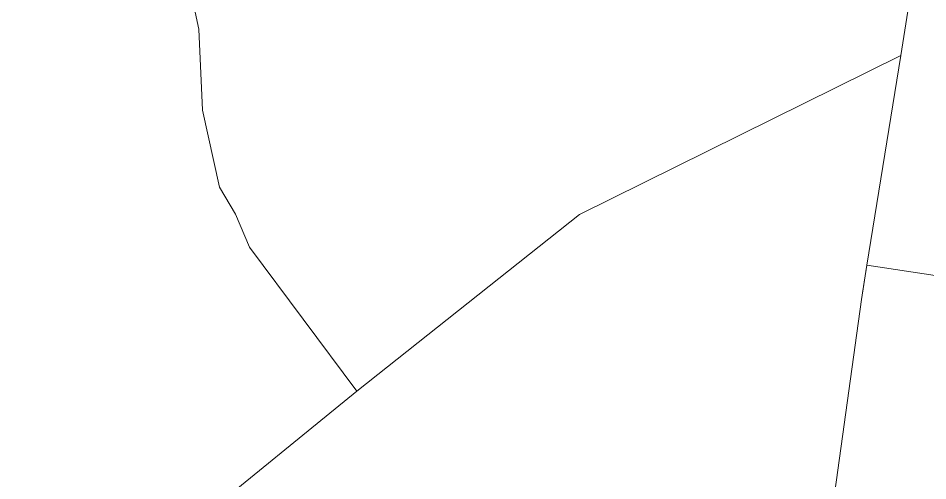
# Model space of a CAD drawing. Header units: metres. Extents: x 302924 to 306036, y 6267404 to 6269261.
# Drawn here: x 303652.3 to 303885, y 6268796.5 to 6268914.9 of the extents above; entities that cross this region are included whole.
import ezdxf

# ---------------------------------------------------------------- set-up
doc = ezdxf.new("R2010")
doc.units = ezdxf.units.M
doc.layers.add('Cadastre Land Parcels_SP_EXT', color=118, linetype='Continuous', lineweight=15)

msp = doc.modelspace()

# ---------------------------------------------------------------- linework, layer by layer
at = {"layer": 'Cadastre Land Parcels_SP_EXT', "linetype": 'Continuous'}
for points in [[(303557.4566, 6269042.7918), (303520.0473, 6268793.2416), (303527.9393, 6268778.7471), (303573.9162, 6268782.1957), (303612.8345, 6268783.0784), (303625.8798, 6268780.8687), (303644.5412, 6268774.7973), (303663.6163, 6268786.5544), (303674.3164, 6268790.9542), (303686.0311, 6268790.9569), (303686.2885, 6268790.8498), (303696.1798, 6268786.7444), (303697.8861, 6268785.9858), (303738.9423, 6268819.4841), (303711.5053, 6268856.2681), (303707.878, 6268864.717), (303703.8193, 6268871.6283), (303699.4239, 6268891.3802), (303698.4944, 6268912.0893), (303668.7894, 6269050.445)], [(303886.2483, 6268956.295), (303879.6056, 6268915.0684), (303878.0349, 6268905.3205), (303869.3887, 6268851.6618), (304188.5738, 6268803.4011)], [(304156.4473, 6268808.2591), (303869.3887, 6268851.6618), (303869.3887, 6268851.6618), (303868.2501, 6268844.5981), (303867.9728, 6268842.8768), (303860.356, 6268787.5873), (303895.2382, 6268782.3999)]]:
    msp.add_lwpolyline(points, dxfattribs=at)
msp.add_lwpolyline([(303867.9728, 6268842.8768), (303869.3887, 6268851.6618), (303878.0349, 6268905.3205), (303795.8994, 6268864.671), (303738.9423, 6268819.4841), (303697.8861, 6268785.9858), (303696.1798, 6268786.7444), (303687.9164, 6268731.6662), (303763.9468, 6268727.9275), (303857.464, 6268766.026), (303860.356, 6268787.5873), (303867.9728, 6268842.8768)], close=True, dxfattribs=at)

doc.saveas('drawing.dxf')
